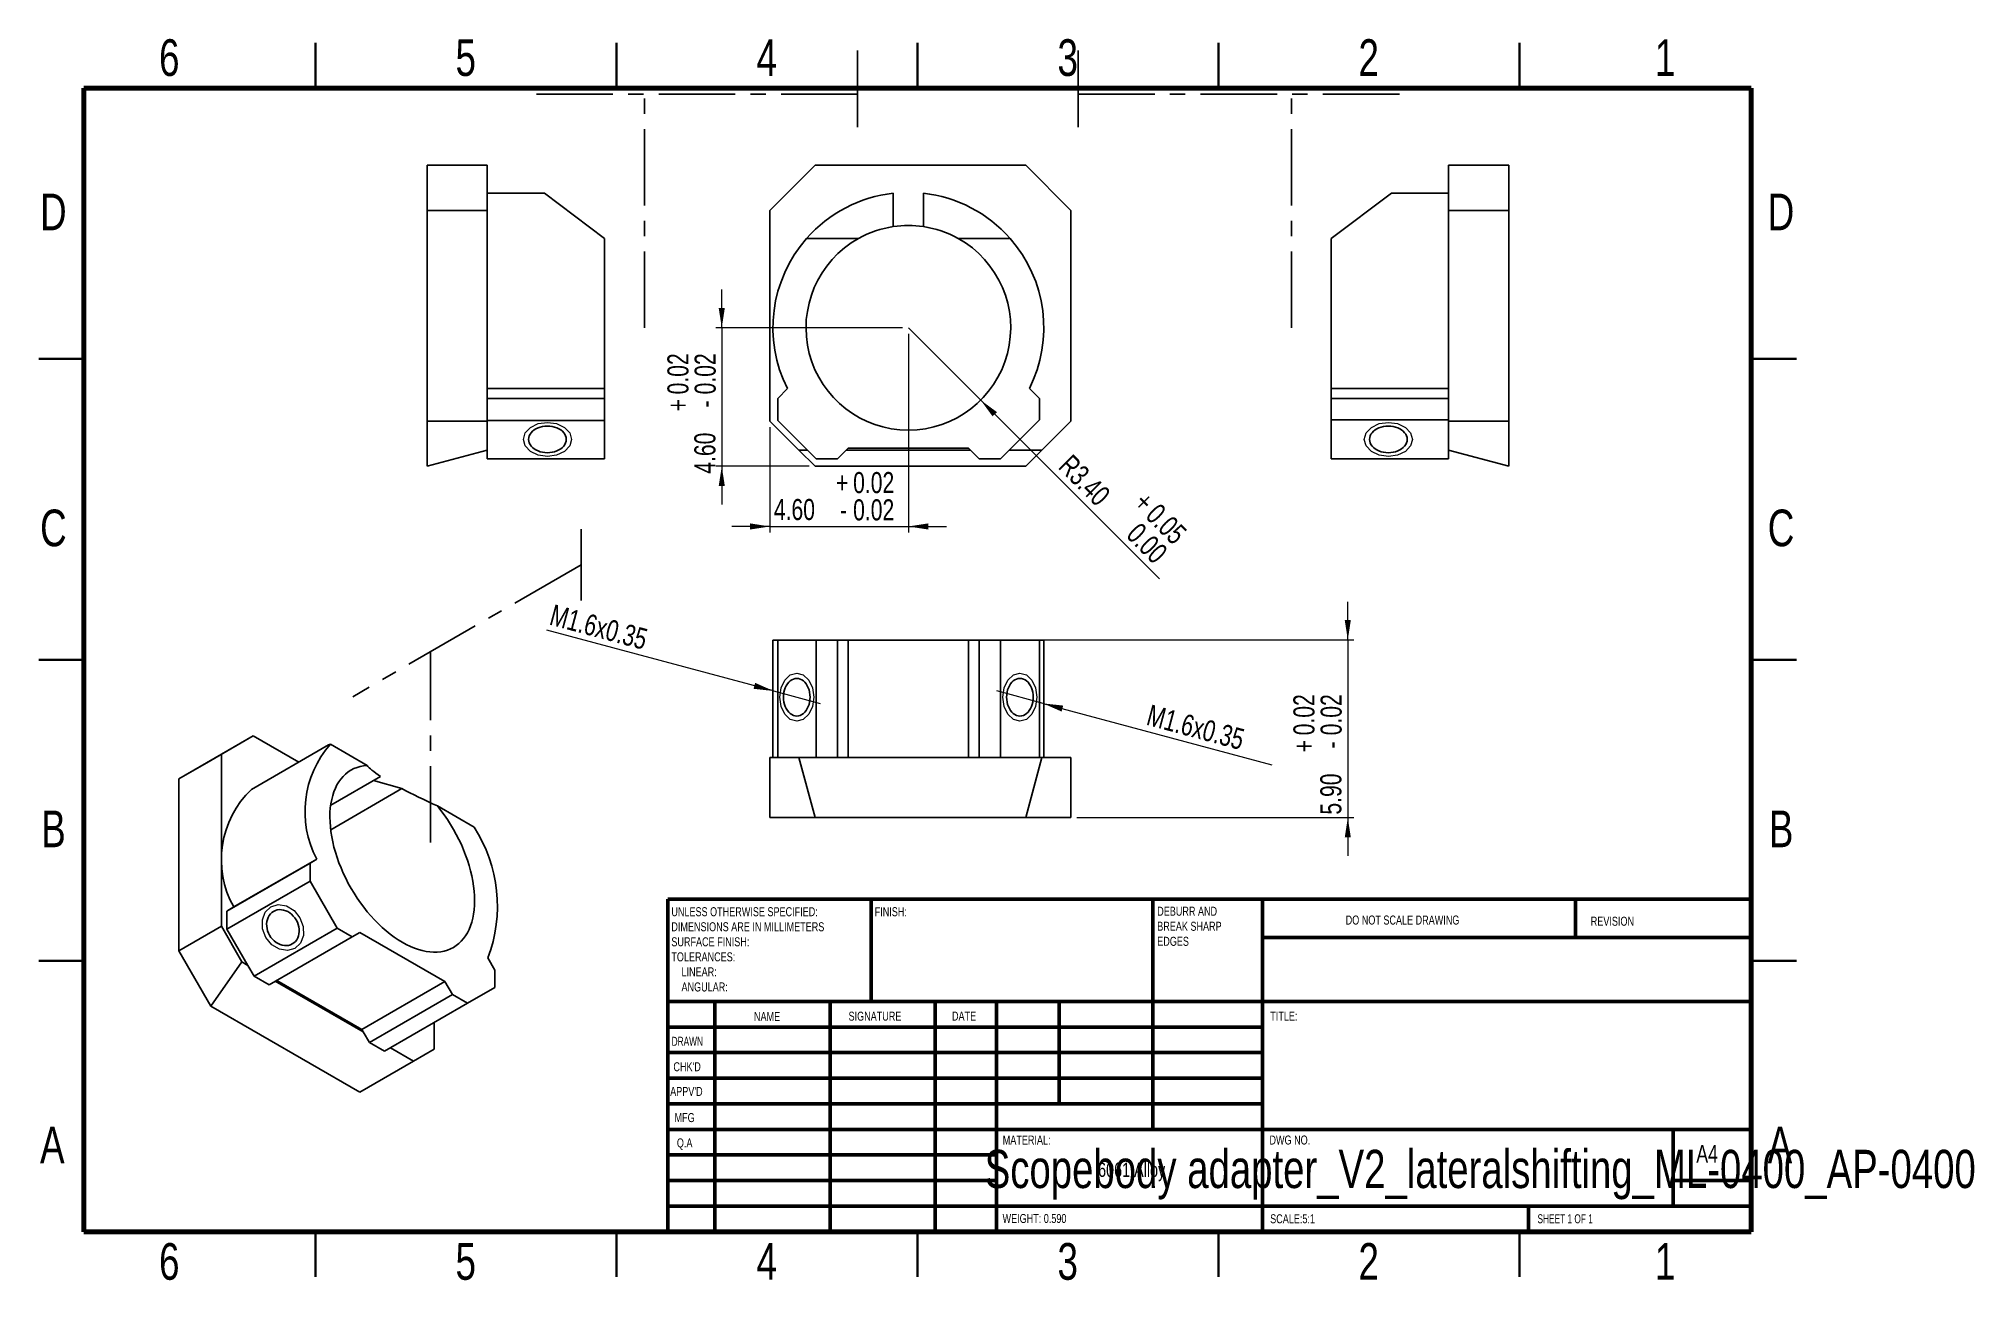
# Model space of a CAD drawing. Header units: millimetres. Extents: x 2 to 324, y 2 to 208.
import ezdxf

# ---------------------------------------------------------------- set-up
doc = ezdxf.new("R2010")
doc.units = ezdxf.units.MM
doc.linetypes.add('CENTERX2', pattern=[20.32, 12.7, -2.54, 2.54, -2.54])
doc.styles.add('SLDTEXTSTYLE0', font='TXT', dxfattribs={"width": 0.75})
doc.styles.add('SLDTEXTSTYLE1', font='TXT', dxfattribs={"width": 0.686449})
doc.styles.add('SLDTEXTSTYLE2', font='TXT', dxfattribs={"width": 0.6875})
doc.dimstyles.new('SLDDIMSTYLE0', dxfattribs={"dimtxt": 3.5, "dimasz": 3.302, "dimexe": 0, "dimexo": 0.0625, "dimgap": 0.875, "dimtad": 1, "dimlfac": 0.2, "dimrnd": 1e-09, "dimzin": 4, "dimdsep": 46, "dimtxsty": 'SLDTEXTSTYLE0', "dimsah": 1, "dimcen": 0.09, "dimadec": 0, "dimazin": 1, "dimtol": 1, "dimtp": 0.02, "dimtm": 0.02, "dimtfac": 1, "dimtmove": 0, "dimatfit": 0, "dimfxl": 0, "dimfrac": 2, "dimtolj": 1, "dimarcsym": 0})
doc.dimstyles.new('SLDDIMSTYLE1', dxfattribs={"dimtxt": 3.5, "dimasz": 3.302, "dimexe": 0, "dimexo": 0.0625, "dimgap": 0.875, "dimtad": 1, "dimlfac": 0.2, "dimrnd": 1e-09, "dimzin": 4, "dimdsep": 46, "dimtxsty": 'SLDTEXTSTYLE0', "dimsah": 1, "dimcen": 0, "dimadec": 0, "dimazin": 1, "dimtol": 1, "dimtp": 0.05, "dimtfac": 1, "dimtofl": 0, "dimtmove": 0, "dimatfit": 3, "dimfxl": 0, "dimfrac": 2, "dimtolj": 1, "dimtzin": 0, "dimarcsym": 0})
doc.dimstyles.new('SLDDIMSTYLE2', dxfattribs={"dimtxt": 3.5, "dimasz": 3.302, "dimexe": 0, "dimexo": 0.0625, "dimgap": 0.875, "dimtad": 1, "dimlfac": 0.2, "dimrnd": 1e-09, "dimzin": 12, "dimdsep": 46, "dimtxsty": 'SLDTEXTSTYLE0', "dimblk1": 'NONE', "dimsah": 1, "dimcen": 0, "dimadec": 0, "dimazin": 3, "dimtfac": 1, "dimtmove": 0, "dimatfit": 3, "dimldrblk": 'NONE', "dimfxl": 0, "dimfrac": 2, "dimtolj": 1, "dimtzin": 12, "dimarcsym": 0})
doc.dimstyles.new('SLDDIMSTYLE3', dxfattribs={"dimtxt": 3.5, "dimasz": 3.302, "dimexe": 0, "dimexo": 0.0625, "dimgap": 0.875, "dimtad": 1, "dimlfac": 0.2, "dimrnd": 1e-09, "dimzin": 12, "dimdsep": 46, "dimtxsty": 'SLDTEXTSTYLE0', "dimblk1": 'NONE', "dimsah": 1, "dimcen": 0, "dimadec": 0, "dimazin": 3, "dimtfac": 1, "dimtmove": 0, "dimatfit": 3, "dimldrblk": 'NONE', "dimfxl": 0, "dimfrac": 2, "dimtolj": 1, "dimtzin": 12, "dimarcsym": 0})

# ---------------------------------------------------------------- blocks, each defined once
blk = doc.blocks.new('SW_NOTE_0')
at = {"color": 0, "linetype": 'Continuous', "lineweight": 0, "char_height": 1.5, "attachment_point": 1, "style": 'SLDTEXTSTYLE0'}
for s, insert in [('UNLESS OTHERWISE SPECIFIED:', (0, 1.93)), ('SURFACE FINISH:', (0, -3.07)), ('DIMENSIONS ARE IN MILLIMETERS', (0, -0.57)), ('TOLERANCES:', (0, -5.57)), ('LINEAR:', (1.69, -8.07)), ('ANGULAR:', (1.69, -10.57))]:
    blk.add_mtext(s, dxfattribs=dict(at, insert=insert))
blk = doc.blocks.new('SW_NOTE_0_1')
at = {"color": 0, "linetype": 'Continuous', "lineweight": 0, "char_height": 1.5, "attachment_point": 1, "style": 'SLDTEXTSTYLE0'}
for s, insert in [('DEBURR AND', (0, 1.93)), ('BREAK SHARP', (0, -0.57)), ('EDGES', (0, -3.07))]:
    blk.add_mtext(s, dxfattribs=dict(at, insert=insert))
blk = doc.blocks.new('_D')
at = {"color": 7, "linetype": 'Continuous', "lineweight": 0}
for p, q in [((146.97, 159.17), (146.97, 126.17)), ((123.97, 143.67), (123.97, 126.17)), ((123.97, 127.17), (117.62, 127.17)), ((123.97, 127.17), (146.97, 127.17)), ((146.97, 127.17), (153.32, 127.17))]:
    blk.add_line(p, q, dxfattribs=at)
at = {"color": 7, "linetype": 'Continuous', "lineweight": 18}
for points in [[(123.97, 127.17), (120.66, 127.68), (120.66, 126.66)], [(146.97, 127.17), (150.27, 126.66), (150.27, 127.68)]]:
    blk.add_solid(points, dxfattribs=at)
at = {"color": 7, "linetype": 'Continuous', "lineweight": 18, "char_height": 3.5, "attachment_point": 1, "style": 'SLDTEXTSTYLE0'}
for s, insert in [('+', (134.96, 136.21)), ('0.02', (137.79, 136.21)), ('4.60', (124.62, 131.74)), ('-', (135.6, 131.68)), ('0.02', (137.79, 131.68))]:
    blk.add_mtext(s, dxfattribs=dict(at, insert=insert))
blk = doc.blocks.new('_D_1')
at = {"color": 7, "linetype": 'Continuous', "lineweight": 0}
for p, q in [((115.97, 160.17), (115.97, 166.52)), ((145.97, 160.17), (114.97, 160.17)), ((115.97, 160.17), (115.97, 137.17)), ((130.47, 137.17), (114.97, 137.17)), ((115.97, 137.17), (115.97, 130.82))]:
    blk.add_line(p, q, dxfattribs=at)
at = {"color": 7, "linetype": 'Continuous', "lineweight": 18}
for points in [[(115.97, 160.17), (116.48, 163.47), (115.46, 163.47)], [(115.97, 137.17), (115.46, 133.87), (116.48, 133.87)]]:
    blk.add_solid(points, dxfattribs=at)
at = {"color": 7, "linetype": 'Continuous', "lineweight": 18, "char_height": 3.5, "attachment_point": 1, "rotation": 90, "style": 'SLDTEXTSTYLE0'}
for s, insert in [('0.02', (106.94, 149.11)), ('0.02', (111.46, 149.11)), ('+', (106.94, 146.28)), ('-', (111.46, 146.92)), ('4.60', (111.41, 135.93))]:
    blk.add_mtext(s, dxfattribs=dict(at, insert=insert))
blk = doc.blocks.new('_D_2')
at = {"color": 7, "linetype": 'Continuous', "lineweight": 0}
for q in [(146.97, 160.17), (188.67, 118.47)]:
    blk.add_line((158.99, 148.15), q, dxfattribs=at)
at = {"color": 7, "linetype": 'Continuous', "lineweight": 18}
blk.add_solid([(158.99, 148.15), (160.96, 145.46), (161.68, 146.17)], dxfattribs=at)
at = {"color": 7, "linetype": 'Continuous', "lineweight": 18, "char_height": 3.5, "attachment_point": 1, "rotation": 315, "style": 'SLDTEXTSTYLE0'}
for s, insert in [('R3.40', (174.16, 139.4)), ('+', (186.65, 133.24)), ('0.05', (188.65, 131.24)), ('0.00', (185.45, 128.04))]:
    blk.add_mtext(s, dxfattribs=dict(at, insert=insert))
blk = doc.blocks.new('_D_3')
at = {"color": 7, "linetype": 'Continuous', "lineweight": 0}
for q in [(161.64, 99.84), (207.36, 87.59)]:
    blk.add_line((169.36, 97.77), q, dxfattribs=at)
at = {"color": 7, "linetype": 'Continuous', "lineweight": 18}
blk.add_solid([(169.36, 97.77), (172.42, 96.42), (172.69, 97.41)], dxfattribs=at)
at = {"color": 7, "linetype": 'Continuous', "lineweight": 18, "insert": (187.23, 97.64), "char_height": 3.5, "attachment_point": 1, "rotation": 345, "style": 'SLDTEXTSTYLE0'}
blk.add_mtext('M1.6x0.35', dxfattribs=at)
blk = doc.blocks.new('_None')
blk = doc.blocks.new('_D_4')
at = {"color": 7, "linetype": 'Continuous', "lineweight": 0}
for q in [(86.9, 109.93), (132.29, 97.77)]:
    blk.add_line((124.57, 99.84), q, dxfattribs=at)
at = {"color": 7, "linetype": 'Continuous', "lineweight": 18}
blk.add_solid([(124.57, 99.84), (121.51, 101.19), (121.25, 100.2)], dxfattribs=at)
at = {"color": 7, "linetype": 'Continuous', "lineweight": 18, "insert": (88.07, 114.28), "char_height": 3.5, "attachment_point": 1, "rotation": 345, "style": 'SLDTEXTSTYLE0'}
blk.add_mtext('M1.6x0.35', dxfattribs=at)
blk = doc.blocks.new('_D_5')
at = {"color": 7, "linetype": 'Continuous', "lineweight": 0}
for p, q in [((219.97, 108.31), (219.97, 114.66)), ((164.97, 108.31), (220.97, 108.31)), ((219.97, 108.31), (219.97, 78.81)), ((174.97, 78.81), (220.97, 78.81)), ((219.97, 78.81), (219.97, 72.46))]:
    blk.add_line(p, q, dxfattribs=at)
at = {"color": 7, "linetype": 'Continuous', "lineweight": 18}
for points in [[(219.97, 108.31), (220.47, 111.61), (219.46, 111.61)], [(219.97, 78.81), (219.46, 75.5), (220.47, 75.5)]]:
    blk.add_solid(points, dxfattribs=at)
at = {"color": 7, "linetype": 'Continuous', "lineweight": 18, "char_height": 3.5, "attachment_point": 1, "rotation": 90, "style": 'SLDTEXTSTYLE0'}
for s, insert in [('0.02', (210.93, 92.47)), ('0.02', (215.45, 92.47)), ('+', (210.93, 89.64)), ('-', (215.45, 90.28)), ('5.90', (215.4, 79.3))]:
    blk.add_mtext(s, dxfattribs=dict(at, insert=insert))

msp = doc.modelspace()

# ---------------------------------------------------------------- linework, layer by layer
at = {"color": 7, "linetype": 'Continuous', "lineweight": 35}
for p, q in [((48.5, 200), (48.5, 207.5)), ((98.5, 200), (98.5, 207.5)), ((148.5, 207.5), (148.5, 200)), ((148.5, 200), (148.5, 207.5)), ((198.5, 200), (198.5, 207.5)), ((248.5, 200), (248.5, 207.5)), ((10, 155), (2.5, 155)), ((287, 155), (294.5, 155)), ((2.5, 105), (10, 105)), ((10, 105), (2.5, 105)), ((294.5, 105), (287, 105)), ((287, 105), (294.5, 105)), ((10, 55), (2.5, 55)), ((287, 55), (294.5, 55)), ((48.5, 10), (48.5, 2.5)), ((98.5, 10), (98.5, 2.5)), ((148.5, 2.5), (148.5, 10)), ((148.5, 10), (148.5, 2.5)), ((198.5, 10), (198.5, 2.5)), ((248.5, 10), (248.5, 2.5))]:
    msp.add_line(p, q, dxfattribs=at)
at = {"color": 7, "linetype": 'CENTERX2'}
for p, q in [((138.524, 206.221), (138.524, 191.721)), ((175.191, 206.221), (175.191, 191.721)), ((138.524, 198.971), (84.86, 198.971)), ((103.118, 160.171), (103.118, 198.971)), ((175.191, 198.971), (228.855, 198.971)), ((210.596, 160.171), (210.596, 198.971)), ((92.601, 126.719), (92.601, 114.879)), ((92.601, 120.799), (54.655, 98.893)), ((67.566, 74.664), (67.566, 106.346))]:
    msp.add_line(p, q, dxfattribs=at)
at = {"color": 7, "linetype": 'Continuous', "lineweight": 70}
for p, q in [((10, 10), (10, 200)), ((10, 200), (287, 200)), ((287, 200), (287, 10)), ((287, 10), (10, 10))]:
    msp.add_line(p, q, dxfattribs=at)
at = {"color": 7, "linetype": 'Continuous', "lineweight": 25}
for p, q in [((67.008, 187.171), (77.008, 187.171)), ((67.008, 179.671), (67.008, 187.171)), ((77.008, 187.171), (77.008, 179.671)), ((131.465, 187.171), (123.965, 179.671)), ((131.465, 187.171), (166.465, 187.171)), ((173.965, 179.671), (166.465, 187.171)), ((236.706, 179.671), (236.706, 187.171)), ((236.706, 187.171), (246.706, 187.171)), ((246.706, 187.171), (246.706, 179.671)), ((77.008, 182.532), (86.508, 182.532)), ((86.508, 182.532), (96.508, 175.032)), ((144.465, 182.532), (144.465, 176.987)), ((149.465, 176.987), (149.465, 182.532)), ((217.206, 175.032), (227.206, 182.532)), ((236.706, 182.532), (227.206, 182.532)), ((77.008, 179.671), (67.008, 179.671)), ((67.008, 144.671), (67.008, 179.671)), ((77.008, 144.671), (77.008, 179.671)), ((123.965, 144.671), (123.965, 179.671)), ((173.965, 179.671), (173.965, 144.671)), ((246.706, 179.671), (236.706, 179.671)), ((236.706, 179.671), (236.706, 144.671)), ((246.706, 179.671), (246.706, 144.671)), ((96.508, 175.032), (96.508, 150.064)), ((130.071, 175.032), (138.709, 175.032)), ((155.221, 175.032), (163.859, 175.032)), ((217.206, 150.068), (217.206, 175.032)), ((77.008, 150.064), (96.508, 150.064)), ((77.008, 148.407), (96.508, 148.407)), ((96.508, 150.064), (96.508, 148.407)), ((96.508, 148.407), (96.508, 144.775)), ((126.863, 150.064), (125.293, 148.407)), ((125.293, 148.407), (125.293, 144.775)), ((168.733, 148.404), (167.069, 150.068)), ((168.733, 144.868), (168.733, 148.404)), ((217.206, 150.068), (236.706, 150.068)), ((217.206, 148.404), (217.206, 150.068)), ((217.206, 148.404), (236.706, 148.404)), ((217.206, 144.868), (217.206, 148.404)), ((96.508, 144.775), (77.008, 144.775)), ((96.508, 144.775), (96.508, 138.405)), ((125.293, 144.775), (131.663, 138.405)), ((162.268, 138.404), (168.733, 144.868)), ((236.706, 144.868), (217.206, 144.868)), ((217.206, 138.404), (217.206, 144.868)), ((67.008, 137.171), (67.008, 144.671)), ((67.008, 144.671), (77.008, 144.671)), ((77.008, 144.671), (77.008, 139.851)), ((123.965, 144.671), (128.786, 139.851)), ((169.145, 139.851), (173.965, 144.671)), ((236.706, 144.671), (246.706, 144.671)), ((236.706, 139.851), (236.706, 144.671)), ((246.706, 144.671), (246.706, 137.171)), ((77.008, 139.851), (67.008, 137.171)), ((77.008, 139.851), (77.008, 138.405)), ((77.008, 138.405), (96.508, 138.405)), ((77.008, 138.405), (77.008, 138.404)), ((77.008, 138.404), (96.508, 138.404)), ((96.508, 138.405), (96.508, 138.404)), ((128.786, 139.851), (130.217, 139.851)), ((128.786, 139.851), (131.465, 137.171)), ((131.663, 138.405), (135.199, 138.405)), ((135.199, 138.405), (136.965, 140.171)), ((136.645, 139.851), (157.286, 139.851)), ((136.965, 140.171), (156.965, 140.171)), ((156.965, 140.171), (158.733, 138.404)), ((158.733, 138.404), (162.268, 138.404)), ((163.716, 139.851), (169.145, 139.851)), ((166.465, 137.171), (169.145, 139.851)), ((217.206, 138.404), (236.706, 138.404)), ((246.706, 137.171), (236.706, 139.851)), ((236.706, 138.404), (236.706, 139.851)), ((166.465, 137.171), (131.465, 137.171)), ((124.465, 108.305), (124.465, 88.805)), ((124.465, 108.305), (125.293, 108.305)), ((125.293, 108.305), (125.293, 88.805)), ((125.293, 108.305), (131.663, 108.305)), ((131.663, 88.805), (131.663, 108.305)), ((131.663, 108.305), (135.199, 108.305)), ((135.199, 108.305), (135.199, 88.805)), ((135.199, 108.305), (136.965, 108.305)), ((136.965, 108.305), (136.965, 88.805)), ((136.965, 108.305), (156.965, 108.305)), ((156.965, 108.305), (156.965, 88.805)), ((156.965, 108.305), (158.733, 108.305)), ((158.733, 88.805), (158.733, 108.305)), ((158.733, 108.305), (162.268, 108.305)), ((162.268, 108.305), (162.268, 88.805)), ((162.268, 108.305), (168.733, 108.305)), ((168.733, 88.805), (168.733, 108.305)), ((168.733, 108.305), (169.465, 108.305)), ((169.465, 88.805), (169.465, 108.305)), ((31.072, 88.298), (38.143, 92.38)), ((38.143, 92.38), (32.84, 89.317)), ((50.652, 90.88), (37.854, 83.492)), ((38.143, 92.38), (45.696, 88.019)), ((50.946, 90.997), (57.054, 87.47)), ((32.84, 89.317), (25.768, 85.235)), ((25.768, 85.235), (31.072, 88.298)), ((32.84, 60.738), (32.84, 89.317)), ((123.965, 78.805), (123.965, 88.805)), ((123.965, 88.805), (128.786, 88.805)), ((128.786, 88.805), (130.217, 88.805)), ((128.786, 88.805), (131.465, 78.805)), ((130.217, 88.805), (131.663, 88.805)), ((135.199, 88.805), (131.663, 88.805)), ((135.199, 88.805), (136.645, 88.805)), ((136.645, 88.805), (157.286, 88.805)), ((157.286, 88.805), (158.733, 88.805)), ((162.268, 88.805), (158.733, 88.805)), ((162.268, 88.805), (163.716, 88.805)), ((163.716, 88.805), (169.145, 88.805)), ((166.465, 78.805), (169.145, 88.805)), ((169.145, 88.805), (173.965, 88.805)), ((173.965, 88.805), (173.965, 78.805)), ((25.768, 56.656), (25.768, 85.235)), ((51.001, 76.791), (62.817, 83.612)), ((59.281, 85.653), (51.002, 80.873)), ((62.817, 83.612), (58.103, 84.973)), ((68.729, 80.73), (74.838, 77.204)), ((131.465, 78.805), (123.965, 78.805)), ((166.465, 78.805), (131.465, 78.805)), ((173.965, 78.805), (166.465, 78.805)), ((33.778, 63.247), (47.567, 71.207)), ((34.889, 63.959), (48.677, 71.918)), ((48.677, 71.918), (47.567, 71.207)), ((47.567, 71.207), (47.567, 68.241)), ((47.567, 68.241), (33.778, 60.281)), ((47.567, 68.241), (52.071, 60.439)), ((34.889, 63.959), (33.778, 63.247)), ((33.778, 60.281), (33.778, 63.247)), ((25.768, 56.656), (32.84, 60.738)), ((32.84, 60.738), (36.248, 54.834)), ((33.778, 60.281), (37.26, 54.25)), ((38.283, 52.479), (52.071, 60.439)), ((54.571, 58.996), (40.783, 51.036)), ((52.071, 60.439), (54.571, 58.996)), ((54.571, 58.996), (55.821, 59.717)), ((55.821, 59.717), (69.963, 51.553)), ((31.072, 47.471), (25.768, 56.656)), ((36.248, 54.834), (31.072, 47.471)), ((36.248, 54.834), (37.26, 54.25)), ((78.284, 53.471), (77.107, 55.509)), ((37.26, 54.25), (38.283, 52.479)), ((40.783, 51.036), (38.283, 52.479)), ((41.805, 51.626), (56.401, 43.201)), ((42.032, 51.757), (56.174, 43.593)), ((69.963, 51.553), (56.174, 43.593)), ((69.963, 51.553), (71.213, 49.388)), ((78.284, 50.585), (78.284, 53.471)), ((57.424, 41.428), (71.213, 49.388)), ((71.213, 49.388), (73.713, 47.945)), ((73.713, 47.945), (78.284, 50.585)), ((55.821, 33.184), (31.072, 47.471)), ((73.713, 47.945), (59.924, 39.985)), ((56.174, 43.593), (56.401, 43.201)), ((56.401, 43.201), (57.424, 41.428)), ((68.195, 44.76), (68.195, 40.328)), ((59.924, 39.985), (57.424, 41.428)), ((60.948, 40.576), (64.786, 38.36)), ((64.786, 38.36), (68.195, 40.328)), ((55.821, 33.184), (64.786, 38.36))]:
    msp.add_line(p, q, dxfattribs=at)
at = {"color": 7, "linetype": 'Continuous', "lineweight": 50}
for p, q in [((107, 65.25), (287, 65.25)), ((107, 65.25), (107, 10)), ((140.8, 48.25), (140.8, 65.25)), ((187.6, 65.25), (187.6, 27)), ((205.8, 65.25), (205.8, 10)), ((257.8, 58.875), (257.8, 65.25)), ((287, 58.875), (205.8, 58.875)), ((287, 48.25), (107, 48.25)), ((114.8, 48.25), (114.8, 10)), ((133.991, 48.25), (133.991, 10)), ((151.399, 48.25), (151.399, 10)), ((161.6, 10), (161.6, 48.25)), ((172, 31.25), (172, 48.25)), ((205.8, 44), (107, 44)), ((205.8, 39.75), (107, 39.75)), ((205.8, 35.5), (107, 35.5)), ((205.8, 31.25), (107, 31.25)), ((161.6, 27), (107, 27)), ((161.6, 27), (287, 27)), ((274, 14.25), (274, 27)), ((161.6, 22.75), (107, 22.75)), ((161.6, 18.5), (107, 18.5)), ((287, 18.5), (274, 18.5)), ((107, 14.25), (287, 14.25)), ((250, 10), (250, 14.25))]:
    msp.add_line(p, q, dxfattribs=at)
at = {"color": 7, "linetype": 'Continuous', "lineweight": 18, "flags": 128}
for points in [[(83.008, 141.637), (83.313, 142.719), (84.18, 143.637), (85.478, 144.25), (87.008, 144.465), (88.539, 144.25), (89.837, 143.637), (90.704, 142.719), (91.008, 141.637), (90.704, 140.555), (89.837, 139.637), (88.539, 139.024), (87.008, 138.809), (85.478, 139.024), (84.18, 139.637), (83.313, 140.555), (83.008, 141.637)], [(230.706, 141.636), (230.402, 140.553), (229.535, 139.636), (228.237, 139.023), (226.706, 138.807), (225.176, 139.023), (223.878, 139.636), (223.011, 140.553), (222.706, 141.636), (223.011, 142.718), (223.878, 143.636), (225.176, 144.249), (226.706, 144.464), (228.237, 144.249), (229.535, 143.636), (230.402, 142.718), (230.706, 141.636)], [(128.431, 94.805), (127.348, 95.11), (126.431, 95.977), (125.818, 97.274), (125.602, 98.805), (125.818, 100.336), (126.431, 101.634), (127.348, 102.501), (128.431, 102.805), (129.513, 102.501), (130.431, 101.634), (131.044, 100.336), (131.259, 98.805), (131.044, 97.274), (130.431, 95.977), (129.513, 95.11), (128.431, 94.805)], [(165.501, 94.805), (164.418, 95.11), (163.501, 95.977), (162.888, 97.274), (162.672, 98.805), (162.888, 100.336), (163.501, 101.634), (164.418, 102.501), (165.501, 102.805), (166.583, 102.501), (167.501, 101.634), (168.114, 100.336), (168.329, 98.805), (168.114, 97.274), (167.501, 95.977), (166.583, 95.11), (165.501, 94.805)], [(40.24, 58.887), (39.69, 60.337), (39.654, 61.815), (40.138, 63.095), (41.068, 63.984), (42.303, 64.345), (43.654, 64.124), (44.916, 63.354), (45.897, 62.153), (46.447, 60.703), (46.483, 59.225), (45.998, 57.944), (45.068, 57.056), (43.834, 56.695), (42.483, 56.916), (41.221, 57.686), (40.24, 58.887)]]:
    msp.add_lwpolyline(points, dxfattribs=at)
at = {"color": 7, "linetype": 'Continuous', "lineweight": 25, "flags": 128}
for points in [[(87.008, 139.427), (87.416, 139.446), (87.817, 139.503), (88.204, 139.596), (88.571, 139.723), (88.911, 139.884), (89.218, 140.075), (89.487, 140.292), (89.715, 140.532), (89.895, 140.791), (90.027, 141.065), (90.107, 141.349), (90.133, 141.637), (90.107, 141.925), (90.027, 142.209), (89.895, 142.483), (89.715, 142.742), (89.487, 142.982), (89.218, 143.2), (88.911, 143.39), (88.571, 143.551), (88.204, 143.679), (87.817, 143.771), (87.416, 143.828), (87.008, 143.847), (86.6, 143.828), (86.199, 143.771), (85.812, 143.679), (85.446, 143.551), (85.106, 143.39), (84.799, 143.2), (84.529, 142.982), (84.302, 142.742), (84.121, 142.483), (83.99, 142.209), (83.91, 141.925), (83.883, 141.637), (83.91, 141.349), (83.99, 141.065), (84.121, 140.791), (84.302, 140.532), (84.529, 140.292), (84.799, 140.075), (85.106, 139.884), (85.446, 139.723), (85.812, 139.596), (86.199, 139.503), (86.6, 139.446), (87.008, 139.427)], [(226.706, 143.846), (226.299, 143.827), (225.898, 143.77), (225.511, 143.677), (225.144, 143.549), (224.804, 143.389), (224.497, 143.198), (224.227, 142.981), (224, 142.741), (223.819, 142.481), (223.688, 142.208), (223.608, 141.924), (223.581, 141.636), (223.608, 141.347), (223.688, 141.064), (223.819, 140.79), (224, 140.531), (224.227, 140.291), (224.497, 140.073), (224.804, 139.883), (225.144, 139.722), (225.511, 139.594), (225.898, 139.501), (226.299, 139.445), (226.706, 139.426), (227.114, 139.445), (227.515, 139.501), (227.902, 139.594), (228.269, 139.722), (228.609, 139.883), (228.916, 140.073), (229.186, 140.291), (229.413, 140.531), (229.594, 140.79), (229.725, 141.064), (229.805, 141.347), (229.831, 141.636), (229.805, 141.924), (229.725, 142.208), (229.594, 142.481), (229.413, 142.741), (229.186, 142.981), (228.916, 143.198), (228.609, 143.389), (228.269, 143.549), (227.902, 143.677), (227.515, 143.77), (227.114, 143.827), (226.706, 143.846)], [(130.641, 98.805), (130.622, 99.213), (130.565, 99.614), (130.472, 100.001), (130.345, 100.368), (130.184, 100.707), (129.993, 101.015), (129.776, 101.284), (129.536, 101.511), (129.277, 101.692), (129.003, 101.824), (128.719, 101.903), (128.431, 101.93), (128.142, 101.903), (127.859, 101.824), (127.585, 101.692), (127.326, 101.511), (127.086, 101.284), (126.868, 101.015), (126.678, 100.707), (126.517, 100.368), (126.389, 100.001), (126.296, 99.614), (126.24, 99.213), (126.221, 98.805), (126.24, 98.397), (126.296, 97.996), (126.389, 97.609), (126.517, 97.243), (126.678, 96.903), (126.868, 96.595), (127.086, 96.326), (127.326, 96.099), (127.585, 95.918), (127.859, 95.787), (128.142, 95.707), (128.431, 95.68), (128.719, 95.707), (129.003, 95.787), (129.277, 95.918), (129.536, 96.099), (129.776, 96.326), (129.993, 96.595), (130.184, 96.903), (130.345, 97.243), (130.472, 97.609), (130.565, 97.996), (130.622, 98.397), (130.641, 98.805)], [(167.71, 98.805), (167.692, 99.213), (167.635, 99.614), (167.542, 100.001), (167.414, 100.368), (167.254, 100.707), (167.063, 101.015), (166.846, 101.284), (166.606, 101.511), (166.346, 101.692), (166.073, 101.824), (165.789, 101.903), (165.501, 101.93), (165.212, 101.903), (164.929, 101.824), (164.655, 101.692), (164.396, 101.511), (164.156, 101.284), (163.938, 101.015), (163.748, 100.707), (163.587, 100.368), (163.459, 100.001), (163.366, 99.614), (163.31, 99.213), (163.291, 98.805), (163.31, 98.397), (163.366, 97.996), (163.459, 97.609), (163.587, 97.243), (163.748, 96.903), (163.938, 96.595), (164.156, 96.326), (164.396, 96.099), (164.655, 95.918), (164.929, 95.787), (165.212, 95.707), (165.501, 95.68), (165.789, 95.707), (166.073, 95.787), (166.346, 95.918), (166.606, 96.099), (166.846, 96.326), (167.063, 96.595), (167.254, 96.903), (167.414, 97.243), (167.542, 97.609), (167.635, 97.996), (167.692, 98.397), (167.71, 98.805)], [(68.729, 80.73), (69.309, 79.999), (69.868, 79.242), (70.406, 78.463), (70.92, 77.663), (71.408, 76.846), (71.87, 76.013), (72.304, 75.167), (72.708, 74.311), (73.081, 73.448), (73.423, 72.58), (73.731, 71.71), (74.005, 70.842), (74.244, 69.976), (74.448, 69.117), (74.615, 68.267), (74.745, 67.428), (74.839, 66.604), (74.894, 65.796), (74.912, 65.008), (74.893, 64.242), (74.835, 63.5), (74.74, 62.785), (74.608, 62.098), (74.439, 61.443), (74.234, 60.82), (73.993, 60.233), (73.717, 59.682), (73.407, 59.17), (73.065, 58.698), (72.69, 58.268), (72.284, 57.881), (71.849, 57.538), (71.386, 57.24), (70.896, 56.989), (70.381, 56.785), (69.843, 56.628), (69.282, 56.52), (68.702, 56.46), (68.103, 56.449), (67.488, 56.486), (66.859, 56.572), (66.217, 56.707), (65.564, 56.889), (64.903, 57.119), (64.236, 57.396), (63.565, 57.718), (62.892, 58.085), (62.218, 58.495), (61.547, 58.948), (60.88, 59.442), (60.219, 59.975), (59.566, 60.546), (58.925, 61.153), (58.295, 61.793), (57.68, 62.466), (57.081, 63.168), (56.501, 63.898), (55.941, 64.654), (55.402, 65.432), (54.887, 66.231), (54.397, 67.048), (53.934, 67.88), (53.499, 68.725), (53.093, 69.581), (52.719, 70.444), (52.376, 71.311), (52.066, 72.181), (51.79, 73.05), (51.549, 73.916), (51.344, 74.775), (51.175, 75.626), (51.043, 76.465), (50.948, 77.29), (50.891, 78.098), (50.871, 78.887), (50.889, 79.655), (50.944, 80.398), (51.038, 81.114), (51.168, 81.802), (51.335, 82.459), (51.539, 83.083), (51.778, 83.673), (52.052, 84.225), (52.361, 84.739), (52.702, 85.213), (53.075, 85.645), (53.479, 86.034), (53.913, 86.379), (54.375, 86.679), (54.864, 86.932), (55.377, 87.139), (55.915, 87.298), (56.474, 87.408), (57.054, 87.47)], [(44.631, 57.813), (44.906, 58.003), (45.15, 58.236), (45.358, 58.508), (45.526, 58.814), (45.653, 59.149), (45.736, 59.508), (45.773, 59.884), (45.763, 60.271), (45.708, 60.663), (45.607, 61.052), (45.463, 61.431), (45.278, 61.795), (45.055, 62.138), (44.798, 62.452), (44.512, 62.734), (44.201, 62.978), (43.87, 63.179), (43.526, 63.335), (43.174, 63.443), (42.82, 63.501), (42.47, 63.508), (42.131, 63.464), (41.808, 63.37), (41.506, 63.226), (41.231, 63.036), (40.987, 62.804), (40.779, 62.532), (40.61, 62.226), (40.484, 61.89), (40.401, 61.531), (40.364, 61.155), (40.373, 60.768), (40.429, 60.377), (40.53, 59.988), (40.674, 59.608), (40.859, 59.244), (41.081, 58.902), (41.338, 58.587), (41.625, 58.306), (41.936, 58.062), (42.266, 57.86), (42.611, 57.704), (42.963, 57.596), (43.317, 57.538), (43.666, 57.531), (44.006, 57.576), (44.329, 57.67), (44.631, 57.813)]]:
    msp.add_lwpolyline(points, dxfattribs=at)
at = {"color": 7, "linetype": 'Continuous', "lineweight": 25}
for centre, radius, start, end in [((146.965, 160.171), 22.5, 96.37937, 138.66392), ((146.965, 160.171), 22.5, 41.33608, 83.62063), ((146.965, 160.171), 17, 98.45652, 119.05456), ((146.965, 160.171), 17, 81.54348, 98.45652), ((146.965, 160.171), 17, 60.94544, 81.54348), ((146.965, 160.171), 22.5, 138.66392, 206.69384), ((146.965, 160.171), 17, 119.05456, 60.94544), ((146.965, 160.171), 22.5, 333.31673, 41.33608), ((63.718, 79.804), 16.982, 138.77096, 207.6683), ((48.935, 71.818), 16.095, 133.50688, 209.23031), ((54.659, 64.127), 24.046, 338.99902, 32.94562)]:
    msp.add_arc(centre, radius, start, end, dxfattribs=at)
for major_axis, start_param, end_param in [((26.486, -10.575), 2.9835094, 3.0475381), ((20.012, -7.99), 3.3257572, 3.6852609), ((20.012, -7.99), 3.9804491, 4.3399528)]:
    msp.add_ellipse((76.902, 80.054), major_axis=major_axis, ratio=0.119714, start_param=start_param, end_param=end_param, dxfattribs=at)

# ---------------------------------------------------------------- block references
at = {"color": 7, "linetype": 'Continuous', "lineweight": 0}
for name, p in [('SW_NOTE_0', (107.594, 61.987)), ('SW_NOTE_0_1', (188.309, 62.069))]:
    msp.add_blockref(name, p, dxfattribs=at)

# ---------------------------------------------------------------- texts
for s, insert, char_height, attachment_point, style in [('6', (24.189, 208.114), 6.096, 2, 'SLDTEXTSTYLE0'), ('5', (73.439, 208.114), 6.096, 2, 'SLDTEXTSTYLE0'), ('4', (123.439, 208.114), 6.096, 2, 'SLDTEXTSTYLE0'), ('3', (173.439, 208.114), 6.096, 2, 'SLDTEXTSTYLE0'), ('2', (223.439, 208.114), 6.096, 2, 'SLDTEXTSTYLE0'), ('1', (272.689, 208.114), 6.096, 2, 'SLDTEXTSTYLE0'), ('D', (4.93, 182.476), 6.096, 2, 'SLDTEXTSTYLE0'), ('D', (291.93, 182.476), 6.096, 2, 'SLDTEXTSTYLE0'), ('C', (4.937, 129.976), 6.096, 2, 'SLDTEXTSTYLE0'), ('C', (291.937, 129.976), 6.096, 2, 'SLDTEXTSTYLE0'), ('B', (4.953, 79.976), 6.096, 2, 'SLDTEXTSTYLE0'), ('B', (291.953, 79.976), 6.096, 2, 'SLDTEXTSTYLE0'), ('FINISH:', (141.371, 63.919), 1.5, 1, 'SLDTEXTSTYLE0'), ('DO NOT SCALE DRAWING', (219.615, 62.533), 1.5, 1, 'SLDTEXTSTYLE0'), ('REVISION', (260.328, 62.335), 1.5, 1, 'SLDTEXTSTYLE0'), ('NAME', (121.322, 46.501), 1.5, 1, 'SLDTEXTSTYLE0'), ('SIGNATURE', (137.034, 46.562), 1.5, 1, 'SLDTEXTSTYLE0'), ('DATE', (154.215, 46.576), 1.5, 1, 'SLDTEXTSTYLE0'), ('TITLE:', (207.09, 46.576), 1.5, 1, 'SLDTEXTSTYLE0'), ('DRAWN', (107.643, 42.385), 1.5, 1, 'SLDTEXTSTYLE1'), ("CHK'D", (107.939, 38.162), 1.5, 1, 'SLDTEXTSTYLE0'), ("APPV'D", (107.402, 34.066), 1.5, 1, 'SLDTEXTSTYLE0'), ('MFG', (108.124, 29.716), 1.5, 1, 'SLDTEXTSTYLE0'), ('A', (4.757, 27.476), 6.096, 2, 'SLDTEXTSTYLE0'), ('MATERIAL:', (162.646, 25.986), 1.5, 1, 'SLDTEXTSTYLE0'), ('DWG NO.', (206.953, 25.986), 1.5, 1, 'SLDTEXTSTYLE0'), ('A', (291.757, 27.476), 6.096, 2, 'SLDTEXTSTYLE0'), ('Q.A', (108.509, 25.505), 1.5, 1, 'SLDTEXTSTYLE0'), ('Scopebody adapter_V2_lateralshifting_ML-0400_AP-0400', (241.971, 23.607), 6.35, 2, 'SLDTEXTSTYLE0'), ('A4', (277.871, 24.406), 2.9104, 1, 'SLDTEXTSTYLE0'), ('6061 Alloy', (184.065, 21.486), 2.3813, 2, 'SLDTEXTSTYLE0'), ('WEIGHT: 0.590', (162.618, 12.949), 1.4986, 1, 'SLDTEXTSTYLE0'), ('SCALE:5:1', (207.074, 12.9), 1.5, 1, 'SLDTEXTSTYLE0'), ('SHEET 1 OF 1', (251.478, 12.9), 1.5, 1, 'SLDTEXTSTYLE2'), ('6', (24.189, 8.114), 6.096, 2, 'SLDTEXTSTYLE0'), ('5', (73.439, 8.114), 6.096, 2, 'SLDTEXTSTYLE0'), ('4', (123.439, 8.114), 6.096, 2, 'SLDTEXTSTYLE0'), ('3', (173.439, 8.114), 6.096, 2, 'SLDTEXTSTYLE0'), ('2', (223.439, 8.114), 6.096, 2, 'SLDTEXTSTYLE0'), ('1', (272.689, 8.114), 6.096, 2, 'SLDTEXTSTYLE0')]:
    msp.add_mtext(s, dxfattribs=dict(at, insert=insert, char_height=char_height, attachment_point=attachment_point, style=style))

# ---------------------------------------------------------------- dimensions: what is measured, and where the dimension line sits
at = {"color": 7, "linetype": 'Continuous', "lineweight": 18}
for base, p1, p2, picture, middle in [((115.972, 137.171), (146.965, 160.171), (131.465, 137.171), '_D_1', (115.972, 147.045)), ((219.965, 78.805), (163.965, 108.305), (173.965, 78.805), '_D_5', (219.965, 90.41))]:
    dim = msp.add_linear_dim(base=base, p1=p1, p2=p2, angle=90, dimstyle='SLDDIMSTYLE0', dxfattribs=at)
    dim.commit()
    dim.dimension.update_dxf_attribs({"geometry": picture, "text_midpoint": middle, "dimtype": 160})
dim = msp.add_linear_dim(base=(146.965, 127.171), p1=(123.965, 144.671), p2=(146.965, 160.171), dimstyle='SLDDIMSTYLE0', dxfattribs=at)
dim.commit()
dim.dimension.update_dxf_attribs({"geometry": '_D', "text_midpoint": (135.73, 127.171), "dimtype": 160})
dim = msp.add_radius_dim(center=(146.965, 160.171), mpoint=(158.986, 148.151), dimstyle='SLDDIMSTYLE1', dxfattribs=at)
dim.commit()
dim.dimension.update_dxf_attribs({"geometry": '_D_2', "text_midpoint": (179.965, 127.171), "dimtype": 164})
for p1, p2, dimstyle, picture, middle in [((132.295, 97.77), (124.567, 99.84), 'SLDDIMSTYLE3', '_D_4', (97.432, 107.111)), ((161.637, 99.84), (169.364, 97.77), 'SLDDIMSTYLE2', '_D_3', (196.831, 90.41))]:
    dim = msp.add_diameter_dim_2p(p1=p1, p2=p2, text='M1.6x0.35', dimstyle=dimstyle, override={"dimpost": '<>'}, dxfattribs=at)
    dim.commit()
    dim.dimension.update_dxf_attribs({"geometry": picture, "text_midpoint": middle, "dimtype": 163})

doc.saveas('drawing.dxf')
